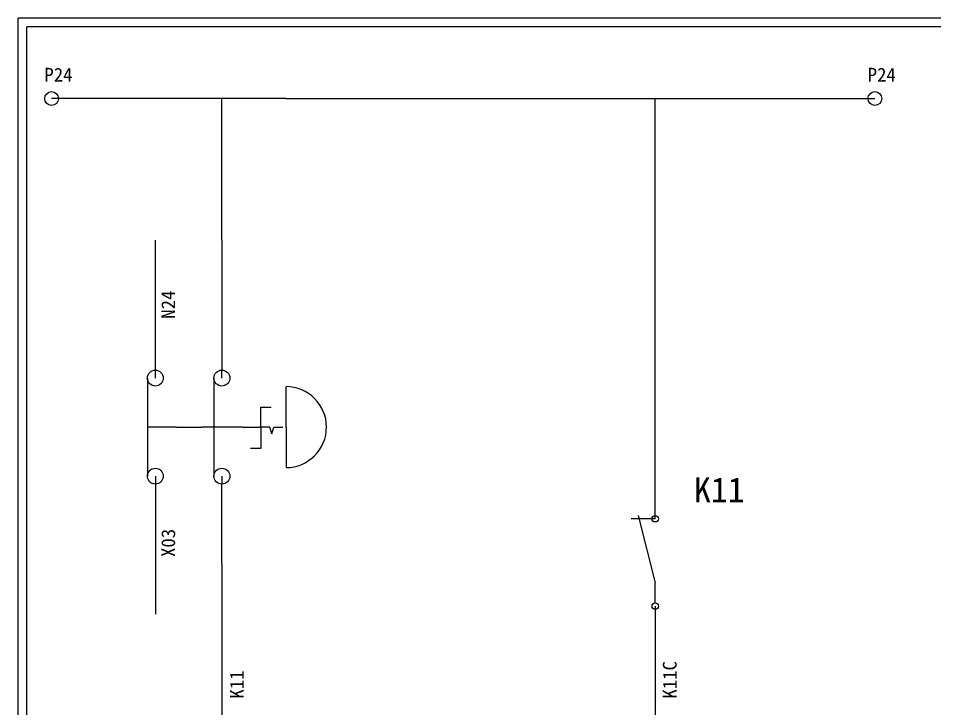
# Model space of a CAD drawing. Extents: x 10 to 297, y 3 to 207.
# Drawn here: x 10 to 142.9, y 106.8 to 207 of the extents above; entities that cross this region are included whole.
import ezdxf

# ---------------------------------------------------------------- set-up
doc = ezdxf.new("R2010")
doc.units = 0
doc.layers.get('0').update_dxf_attribs({"linetype": 'CONTINUOUS'})
for name, color, linetype in [('7', 7, 'CONTINUOUS'), ('圖框層', 7, 'CONTINUOUS'), ('標尺寸層', 3, 'CONTINUOUS')]:
    doc.layers.add(name, color=color, linetype=linetype)
doc.styles.add('STSL', font='kaiu.ttf')

msp = doc.modelspace()

# ---------------------------------------------------------------- linework, layer by layer
for p, q in [((48.79, 195.33), (134.21, 195.33)), ((48.82, 147.67), (48.82, 153.53)), ((45.15, 147.55), (45.15, 150.55)), ((45.15, 150.55), (46.65, 150.55)), ((45.15, 147.55), (45.15, 144.55)), ((46.76, 146.67), (46.49, 147.67)), ((46.76, 146.67), (47.03, 147.67)), ((48.82, 147.67), (48.82, 141.8)), ((45.15, 144.55), (43.65, 144.55)), ((102.36, 122.16), (102.36, 125.09))]:
    msp.add_line(p, q)
at = {"layer": '7'}
for p, q in [((32.87, 147.67), (35.5, 147.67)), ((42.53, 147.67), (45.15, 147.67)), ((47.03, 147.67), (48.37, 147.67))]:
    msp.add_line(p, q, dxfattribs=at)
for centre in [(102.36, 134.37), (102.36, 121.7)]:
    msp.add_circle(centre, 0.464, dxfattribs=at)
at = {"layer": '圖框層', "color": 7}
for p, q in [((297, 206.97), (10, 206.97)), ((10, 3), (10, 206.97)), ((295.75, 205.72), (11.25, 205.72)), ((11.25, 4.25), (11.25, 205.72))]:
    msp.add_line(p, q, dxfattribs=at)
at = {"layer": '標尺寸層', "color": 7}
for p, q in [((48.79, 195.33), (14.83, 195.33)), ((39.52, 174.78), (39.52, 195.33)), ((102.36, 134.37), (102.36, 195.33)), ((29.87, 154.78), (29.87, 174.78)), ((28.72, 154.78), (28.72, 140.55)), ((38.37, 154.78), (38.37, 140.55)), ((29.87, 140.55), (29.87, 120.55)), ((39.52, 140.55), (39.52, 139.4)), ((39.52, 127.78), (39.52, 139.4)), ((102.36, 134.37), (98.86, 134.37)), ((99.86, 134.84), (102.36, 125.09))]:
    msp.add_line(p, q, dxfattribs=at)
at = {"layer": '標尺寸層', "color": 0}
for p, q in [((39.52, 174.78), (39.52, 155.93)), ((39.52, 154.78), (39.52, 155.93)), ((32.87, 147.67), (28.72, 147.67)), ((35.5, 147.67), (36.57, 147.67)), ((42.53, 147.67), (36.57, 147.67)), ((46.2, 147.67), (45.15, 147.67)), ((46.49, 147.67), (46.2, 147.67)), ((39.52, 127.78), (39.52, 121.7)), ((39.52, 121.7), (39.52, 105.17)), ((102.36, 121.7), (102.36, 105.17))]:
    msp.add_line(p, q, dxfattribs=at)
at = {"layer": '標尺寸層', "color": 7}
for centre, radius in [((14.83, 195.33), 1), ((134.21, 195.33), 1), ((29.87, 154.78), 1.15), ((39.52, 154.78), 1.15), ((29.87, 140.55), 1.15), ((39.52, 140.55), 1.15)]:
    msp.add_circle(centre, radius, dxfattribs=at)
at = {"layer": '標尺寸層', "color": 0}
msp.add_arc((48.82, 147.67), 5.87, 270, 90, dxfattribs=at)

# ---------------------------------------------------------------- texts
at = {"layer": '圖框層', "color": 4, "style": 'STSL'}
for s, height, p in [('P24', 2, (13.78, 197.79)), ('P24', 2, (133.17, 197.79)), ('K11', 3.6, (107.97, 136.77))]:
    msp.add_text(s, height=height, dxfattribs=at).set_placement(p)
for s, p in [('N24', (32.74, 163.39)), ('X03', (32.74, 128.83)), ('K11C', (105.46, 108.28)), ('K11', (42.69, 108.28))]:
    msp.add_text(s, height=2, rotation=90, dxfattribs=at).set_placement(p)

doc.saveas('drawing.dxf')
